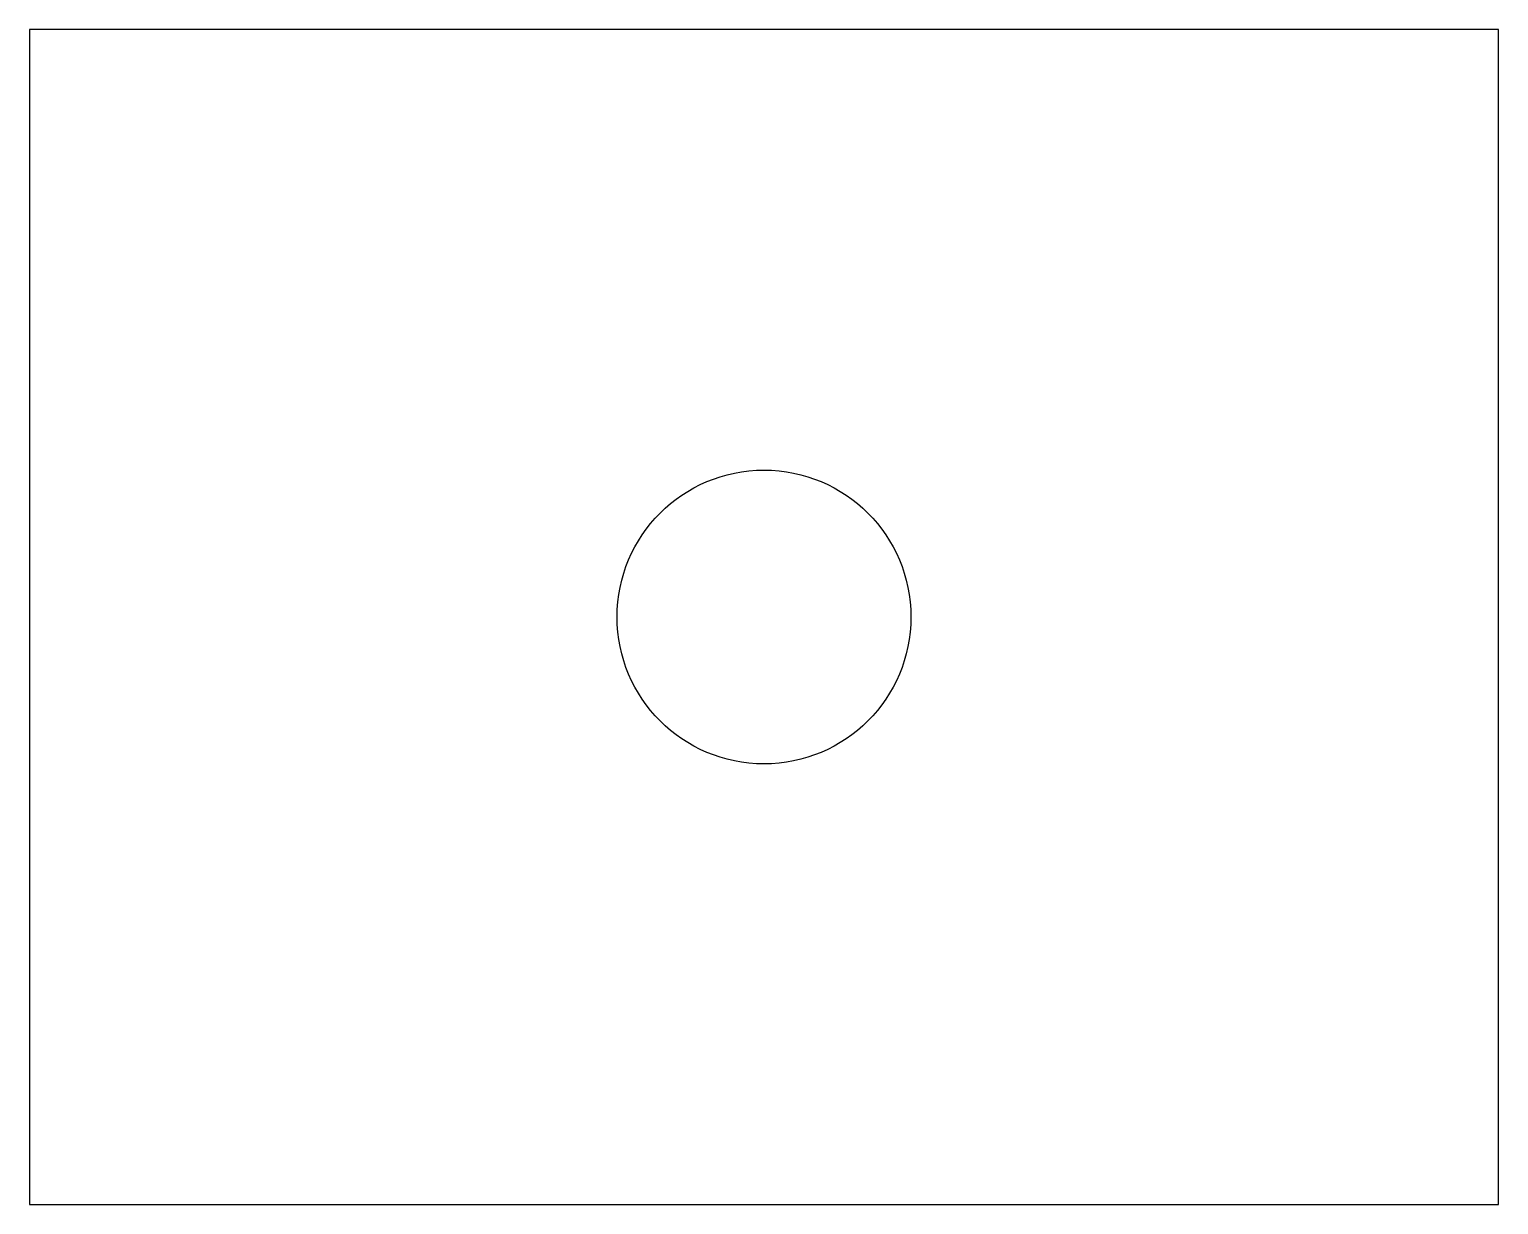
# Model space of a CAD drawing. Extents: x 0 to 10000, y 0 to 8000.
import ezdxf

# ---------------------------------------------------------------- set-up
doc = ezdxf.new("R2010")
doc.units = 0

msp = doc.modelspace()

# ---------------------------------------------------------------- linework, layer by layer
for p, q in [((10000, 8000), (0, 8000)), ((0, 8000), (0, 0)), ((10000, 0), (10000, 8000)), ((0, 0), (10000, 0))]:
    msp.add_line(p, q)
msp.add_circle((5000, 4000), 1000)

doc.saveas('drawing.dxf')
